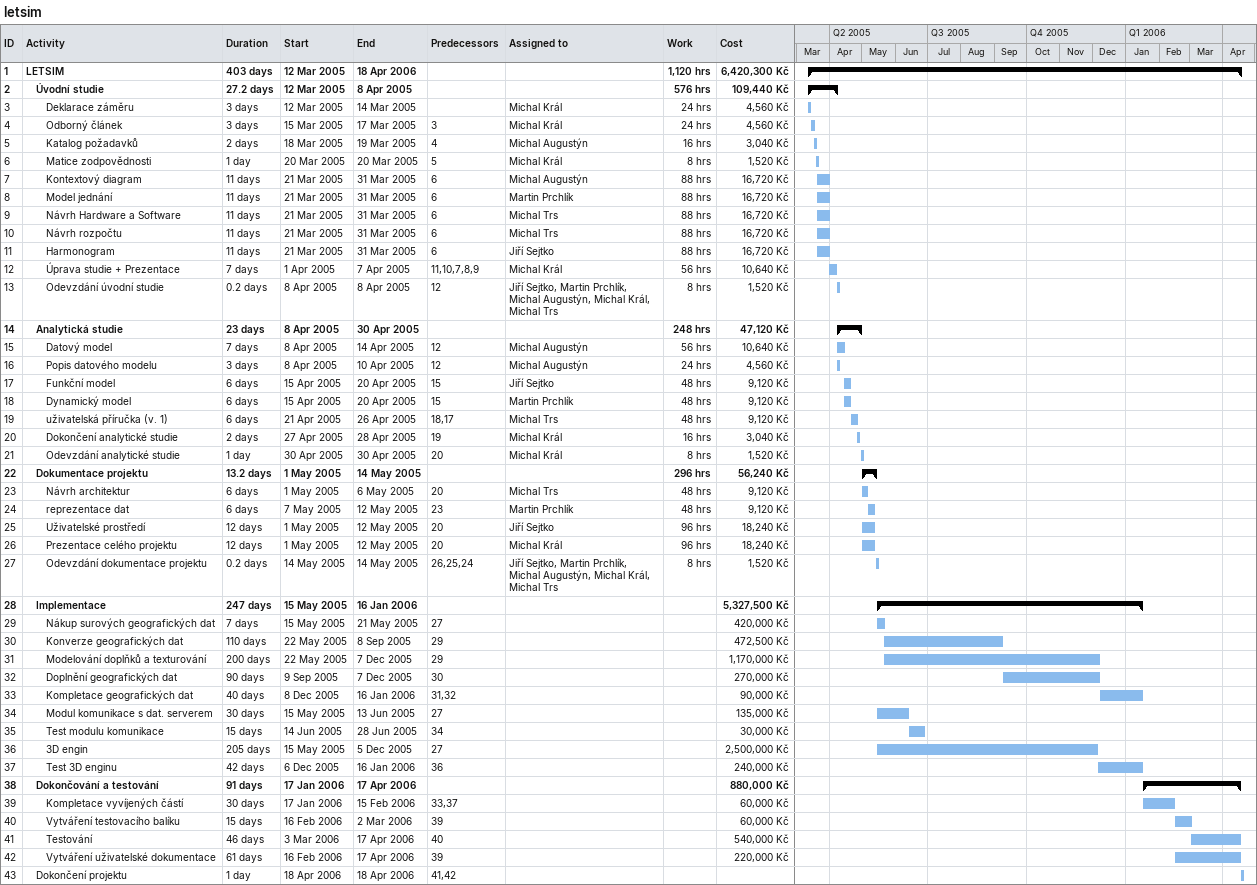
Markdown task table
letsim

| ID | Level | Task | Duration | Start | Finish | Predecessors | Resources | Work (h) | Cost (Kč) |
|---|---|---|---|---|---|---|---|---|---|
| 1 | 1 | **LETSIM** | 403d | 2005-03-12 | 2006-04-18 |  |  | 1120 | 6420300 |
| 2 | 2 | **Úvodní studie** | 27.2d | 2005-03-12 | 2005-04-08 |  |  | 576 | 109440 |
| 3 | 3 | Deklarace záměru | 3d | 2005-03-12 | 2005-03-14 |  | Michal Král | 24 | 4560 |
| 4 | 3 | Odborný článek | 3d | 2005-03-15 | 2005-03-17 | 3 | Michal Král | 24 | 4560 |
| 5 | 3 | Katalog požadavků | 2d | 2005-03-18 | 2005-03-19 | 4 | Michal Augustýn | 16 | 3040 |
| 6 | 3 | Matice zodpovědnosti | 1d | 2005-03-20 | 2005-03-20 | 5 | Michal Král | 8 | 1520 |
| 7 | 3 | Kontextový diagram | 11d | 2005-03-21 | 2005-03-31 | 6 | Michal Augustýn | 88 | 16720 |
| 8 | 3 | Model jednání | 11d | 2005-03-21 | 2005-03-31 | 6 | Martin Prchlík | 88 | 16720 |
| 9 | 3 | Návrh Hardware a Software | 11d | 2005-03-21 | 2005-03-31 | 6 | Michal Trs | 88 | 16720 |
| 10 | 3 | Návrh rozpočtu | 11d | 2005-03-21 | 2005-03-31 | 6 | Michal Trs | 88 | 16720 |
| 11 | 3 | Harmonogram | 11d | 2005-03-21 | 2005-03-31 | 6 | Jiří Sejtko | 88 | 16720 |
| 12 | 3 | Úprava studie + Prezentace | 7d | 2005-04-01 | 2005-04-07 | 11, 10, 7, 8, 9 | Michal Král | 56 | 10640 |
| 13 | 3 | Odevzdání úvodní studie | 0.2d | 2005-04-08 | 2005-04-08 | 12 | Jiří Sejtko, Martin Prchlík, Michal Augustýn, Michal Král, Michal Trs | 8 | 1520 |
| 14 | 2 | **Analytická studie** | 23d | 2005-04-08 | 2005-04-30 |  |  | 248 | 47120 |
| 15 | 3 | Datový model | 7d | 2005-04-08 | 2005-04-14 | 12 | Michal Augustýn | 56 | 10640 |
| 16 | 3 | Popis datového modelu | 3d | 2005-04-08 | 2005-04-10 | 12 | Michal Augustýn | 24 | 4560 |
| 17 | 3 | Funkční model | 6d | 2005-04-15 | 2005-04-20 | 15 | Jiří Sejtko | 48 | 9120 |
| 18 | 3 | Dynamický model | 6d | 2005-04-15 | 2005-04-20 | 15 | Martin Prchlík | 48 | 9120 |
| 19 | 3 | uživatelská příručka (v. 1) | 6d | 2005-04-21 | 2005-04-26 | 18, 17 | Michal Trs | 48 | 9120 |
| 20 | 3 | Dokončení analytické studie | 2d | 2005-04-27 | 2005-04-28 | 19 | Michal Král | 16 | 3040 |
| 21 | 3 | Odevzdání analytické studie | 1d | 2005-04-30 | 2005-04-30 | 20 | Michal Král | 8 | 1520 |
| 22 | 2 | **Dokumentace projektu** | 13.2d | 2005-05-01 | 2005-05-14 |  |  | 296 | 56240 |
| 23 | 3 | Návrh architektur | 6d | 2005-05-01 | 2005-05-06 | 20 | Michal Trs | 48 | 9120 |
| 24 | 3 | reprezentace dat | 6d | 2005-05-07 | 2005-05-12 | 23 | Martin Prchlík | 48 | 9120 |
| 25 | 3 | Uživatelské prostředí | 12d | 2005-05-01 | 2005-05-12 | 20 | Jiří Sejtko | 96 | 18240 |
| 26 | 3 | Prezentace celého projektu | 12d | 2005-05-01 | 2005-05-12 | 20 | Michal Král | 96 | 18240 |
| 27 | 3 | Odevzdání dokumentace projektu | 0.2d | 2005-05-14 | 2005-05-14 | 26, 25, 24 | Jiří Sejtko, Martin Prchlík, Michal Augustýn, Michal Král, Michal Trs | 8 | 1520 |
| 28 | 2 | **Implementace** | 247d | 2005-05-15 | 2006-01-16 |  |  |  | 5327500 |
| 29 | 3 | Nákup surových geografických dat | 7d | 2005-05-15 | 2005-05-21 | 27 |  |  | 420000 |
| 30 | 3 | Konverze geografických dat | 110d | 2005-05-22 | 2005-09-08 | 29 |  |  | 472500 |
| 31 | 3 | Modelování doplňků a texturování | 200d | 2005-05-22 | 2005-12-07 | 29 |  |  | 1170000 |
| 32 | 3 | Doplnění geografických dat | 90d | 2005-09-09 | 2005-12-07 | 30 |  |  | 270000 |
| 33 | 3 | Kompletace geografických dat | 40d | 2005-12-08 | 2006-01-16 | 31, 32 |  |  | 90000 |
| 34 | 3 | Modul komunikace s dat. serverem | 30d | 2005-05-15 | 2005-06-13 | 27 |  |  | 135000 |
| 35 | 3 | Test modulu komunikace | 15d | 2005-06-14 | 2005-06-28 | 34 |  |  | 30000 |
| 36 | 3 | 3D engin | 205d | 2005-05-15 | 2005-12-05 | 27 |  |  | 2500000 |
| 37 | 3 | Test 3D enginu | 42d | 2005-12-06 | 2006-01-16 | 36 |  |  | 240000 |
| 38 | 2 | **Dokončování a testování** | 91d | 2006-01-17 | 2006-04-17 |  |  |  | 880000 |
| 39 | 3 | Kompletace vyvíjených částí | 30d | 2006-01-17 | 2006-02-15 | 33, 37 |  |  | 60000 |
| 40 | 3 | Vytváření testovacího balíku | 15d | 2006-02-16 | 2006-03-02 | 39 |  |  | 60000 |
| 41 | 3 | Testování | 46d | 2006-03-03 | 2006-04-17 | 40 |  |  | 540000 |
| 42 | 3 | Vytváření uživatelské dokumentace | 61d | 2006-02-16 | 2006-04-17 | 39 |  |  | 220000 |
| 43 | 2 | Dokončení projektu | 1d | 2006-04-18 | 2006-04-18 | 41, 42 |  |  |  |
